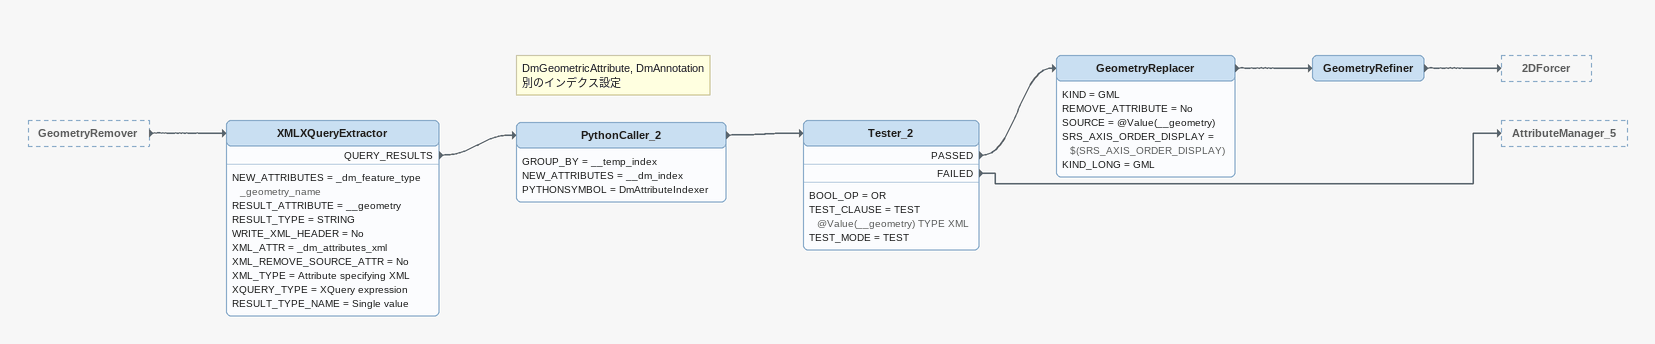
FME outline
GeometryRemover [outside]
    -> XMLXQueryExtractor
XMLXQueryExtractor
    NEW_ATTRIBUTES = _dm_feature_type _geometry_name
    RESULT_ATTRIBUTE = __geometry
    RESULT_TYPE = STRING
    WRITE_XML_HEADER = No
    XML_ATTR = _dm_attributes_xml
    XML_REMOVE_SOURCE_ATTR = No
    XML_TYPE = Attribute specifying XML
    XQUERY_TYPE = XQuery expression
    RESULT_TYPE_NAME = Single value
    QUERY_RESULTS -> PythonCaller_2
Note: DmGeometricAttribute, DmAnnotation 別のインデクス設定
PythonCaller_2
    GROUP_BY = __temp_index
    NEW_ATTRIBUTES = __dm_index
    PYTHONSYMBOL = DmAttributeIndexer
    -> Tester_2
Tester_2
    BOOL_OP = OR
    TEST_CLAUSE = TEST @Value(__geometry) TYPE XML
    TEST_MODE = TEST
    PASSED -> GeometryReplacer
    FAILED -> AttributeManager_5
GeometryReplacer
    KIND = GML
    REMOVE_ATTRIBUTE = No
    SOURCE = @Value(__geometry)
    SRS_AXIS_ORDER_DISPLAY = $(SRS_AXIS_ORDER_DISPLAY)
    KIND_LONG = GML
    -> GeometryRefiner
GeometryRefiner
    -> 2DForcer
